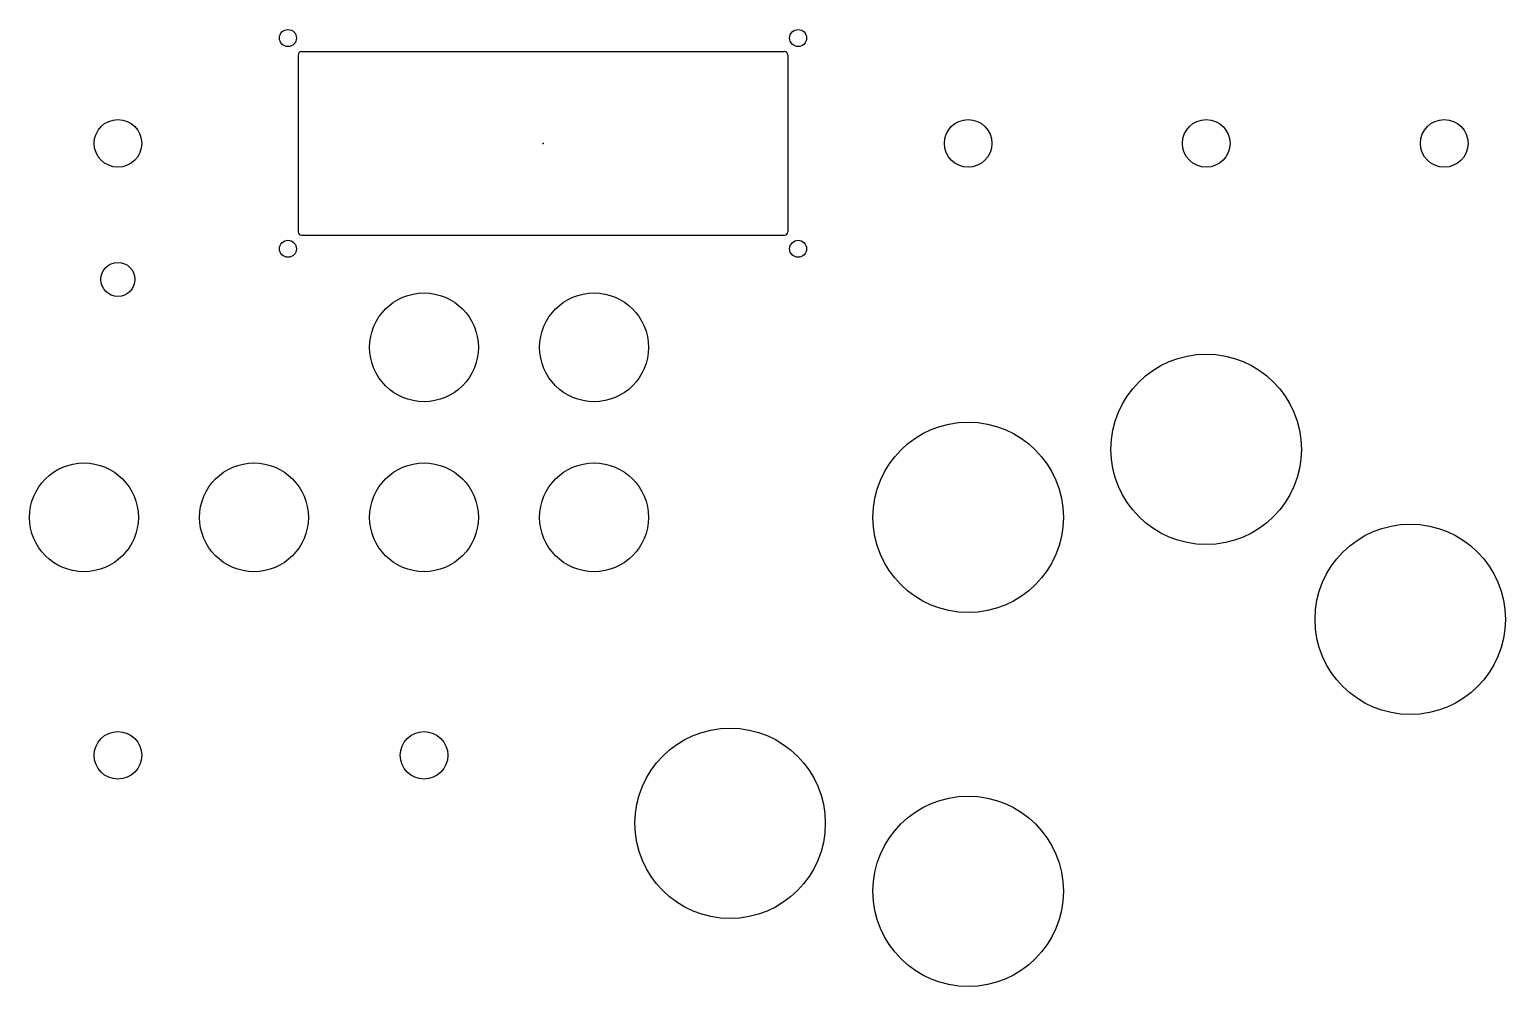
# Model space of a CAD drawing. Header units: millimetres. Extents: x -103 to 114, y -24 to 117.
import ezdxf

# ---------------------------------------------------------------- set-up
doc = ezdxf.new("R2010")
doc.units = ezdxf.units.MM
doc.header["$PDSIZE"] = -1

msp = doc.modelspace()

# ---------------------------------------------------------------- linework, layer by layer
at = {"color": 7, "linetype": 'Continuous'}
for p, q in [((-63.5, 113), (-63.5, 87)), ((-63, 113.5), (8, 113.5)), ((8.5, 113), (8.5, 87)), ((-63, 86.5), (8, 86.5))]:
    msp.add_line(p, q, dxfattribs=at)
for centre, radius in [((-65, 115.5), 1.25), ((10, 115.5), 1.25), ((-90, 100), 3.5), ((35, 100), 3.5), ((70, 100), 3.5), ((105, 100), 3.5), ((-65, 84.5), 1.25), ((10, 84.5), 1.25), ((-90, 80), 2.5), ((-45, 70), 8), ((-20, 70), 8), ((70, 55), 14), ((35, 45), 14), ((-95, 45), 8), ((-70, 45), 8), ((-45, 45), 8), ((-20, 45), 8), ((100, 30), 14), ((-90, 10), 3.5), ((-45, 10), 3.5), ((0, 0), 14), ((35, -10), 14)]:
    msp.add_circle(centre, radius, dxfattribs=at)
for centre, start, end in [((-63, 113), 90, 180), ((8, 113), 0, 90), ((-63, 87), 180, 270), ((8, 87), 270, 0)]:
    msp.add_arc(centre, 0.5, start, end, dxfattribs=at)
msp.add_point((-27.5, 100), dxfattribs=at)
msp.add_point((-27.5, 100), dxfattribs=at)

doc.saveas('drawing.dxf')
